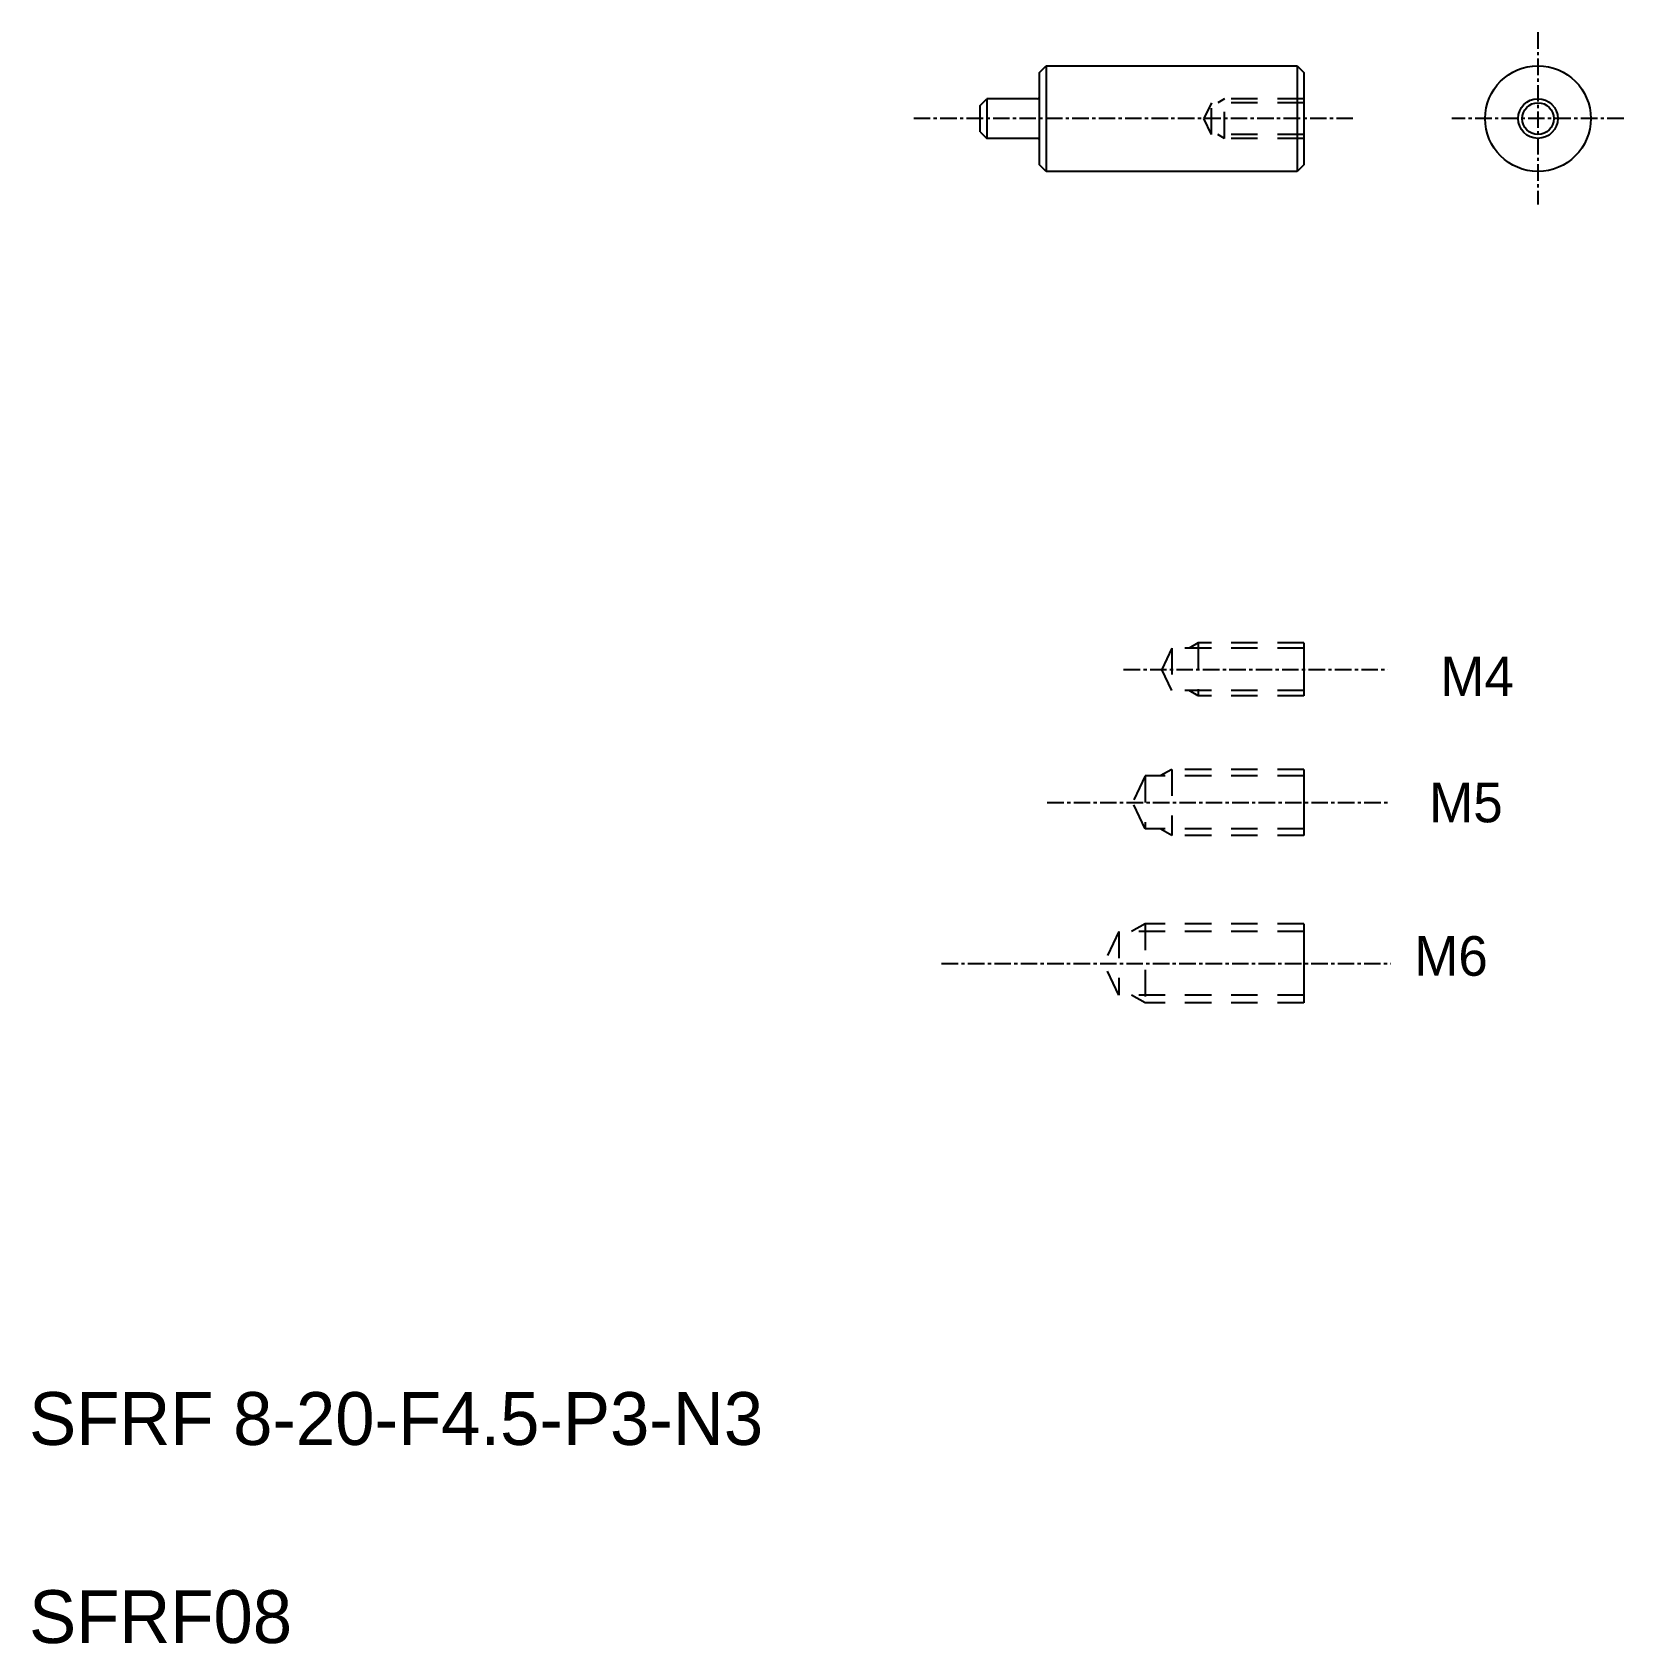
# Model space of a CAD drawing. Extents: x 116 to 237, y 47 to 169.
import ezdxf

# ---------------------------------------------------------------- set-up
doc = ezdxf.new("R2010")
doc.units = 0
doc.linetypes.add('CENTER', pattern=[2, 1.25, -0.25, 0.25, -0.25])
doc.linetypes.add('DASHED', pattern=[3.5, 2, -1.5])
doc.layers.get('0').update_dxf_attribs({"linetype": 'CONTINUOUS'})
doc.layers.add('CENTER', color=1, linetype='CENTER')

msp = doc.modelspace()

# ---------------------------------------------------------------- linework, layer by layer
for p, q in [((192.72, 165.71), (193.22, 166.21)), ((193.22, 166.21), (212.22, 166.21)), ((193.22, 166.21), (193.22, 158.21)), ((212.22, 166.21), (212.22, 158.21)), ((212.22, 166.21), (212.72, 165.71)), ((192.72, 158.71), (192.72, 165.71)), ((212.72, 165.71), (212.72, 158.71)), ((188.22, 163.21), (188.72, 163.71)), ((193.22, 164.21), (193.22, 164.21)), ((188.22, 161.21), (188.22, 163.21)), ((188.22, 161.21), (188.72, 160.71)), ((193.22, 162.21), (193.22, 162.21)), ((193.22, 158.21), (192.72, 158.71)), ((212.72, 158.71), (212.22, 158.21)), ((212.22, 158.21), (193.22, 158.21)), ((212.72, 122.51), (212.72, 118.51)), ((212.72, 112.94), (212.72, 107.94)), ((212.72, 101.25), (212.72, 95.25))]:
    msp.add_line(p, q)
at = {"color": 7}
msp.add_line((188.72, 163.71), (188.72, 160.71), dxfattribs=at)
at = {"color": 7, "linetype": 'CONTINUOUS'}
for p, q in [((192.52, 163.71), (188.72, 163.71)), ((192.52, 160.71), (188.72, 160.71))]:
    msp.add_line(p, q, dxfattribs=at)
at = {"color": 3, "linetype": 'DASHED'}
for p, q in [((206.72, 163.71), (206.2, 163.41)), ((212.72, 163.71), (206.72, 163.71)), ((206.72, 160.71), (206.72, 163.71)), ((205.72, 163.41), (205.15, 162.21)), ((212.72, 163.41), (205.72, 163.41)), ((205.72, 161.01), (205.72, 163.41)), ((205.72, 161.01), (205.15, 162.21)), ((212.72, 161.01), (205.72, 161.01)), ((206.72, 160.71), (206.2, 161.01)), ((212.72, 160.71), (206.72, 160.71)), ((202.72, 122.11), (201.96, 120.51)), ((212.72, 122.11), (202.72, 122.11)), ((202.72, 122.11), (202.72, 118.91)), ((204.72, 122.51), (204.03, 122.11)), ((212.72, 122.51), (204.72, 122.51)), ((204.72, 122.51), (204.72, 118.51)), ((202.72, 118.91), (201.96, 120.51)), ((212.72, 118.91), (202.72, 118.91)), ((204.72, 118.51), (204.03, 118.91)), ((212.72, 118.51), (204.72, 118.51)), ((200.72, 112.44), (199.77, 110.44)), ((200.72, 112.44), (200.72, 108.44)), ((212.72, 112.44), (200.72, 112.44)), ((202.72, 112.94), (201.85, 112.44)), ((202.72, 112.94), (202.72, 107.94)), ((212.72, 112.94), (202.72, 112.94)), ((200.72, 108.44), (199.77, 110.44)), ((212.72, 108.44), (200.72, 108.44)), ((202.72, 107.94), (201.85, 108.44)), ((212.72, 107.94), (202.72, 107.94)), ((198.72, 100.65), (197.58, 98.25)), ((212.72, 100.65), (198.72, 100.65)), ((198.72, 100.65), (198.72, 95.85)), ((200.72, 101.25), (199.68, 100.65)), ((212.72, 101.25), (200.72, 101.25)), ((200.72, 101.25), (200.72, 95.25)), ((198.72, 95.85), (197.58, 98.25)), ((212.72, 95.85), (198.72, 95.85)), ((200.72, 95.25), (199.68, 95.85)), ((212.72, 95.25), (200.72, 95.25))]:
    msp.add_line(p, q, dxfattribs=at)
msp.add_circle((230.45, 162.21), 4)
at = {"color": 3, "linetype": 'CONTINUOUS'}
msp.add_circle((230.45, 162.21), 1.5, dxfattribs=at)
at = {"linetype": 'CONTINUOUS'}
msp.add_circle((230.45, 162.21), 1.2, dxfattribs=at)
for centre, start, end in [((192.52, 163.91), 270, 360), ((192.52, 160.51), 0, 90)]:
    msp.add_arc(centre, 0.2, start, end)
at = {"layer": 'CENTER', "color": 1, "linetype": 'CENTER'}
for p, q in [((230.45, 168.75), (230.45, 155.7)), ((216.44, 162.21), (183.04, 162.21)), ((236.95, 162.21), (223.94, 162.21)), ((199.08, 120.51), (219.09, 120.51)), ((193.3, 110.44), (219.3, 110.44)), ((185.29, 98.25), (219.3, 98.25))]:
    msp.add_line(p, q, dxfattribs=at)

# ---------------------------------------------------------------- texts
at = {"color": 7}
for s, p in [('M4', (223.06, 118.48)), ('M5', (222.21, 108.93)), ('M6', (221.08, 97.31))]:
    msp.add_text(s, height=3, dxfattribs=at).set_placement(p)
for s, p in [('SFRF 8-20-F4.5-P3-N3', (116.2, 61.79)), ('SFRF08', (116.2, 46.79))]:
    msp.add_text(s, height=4).set_placement(p)

doc.saveas('drawing.dxf')
